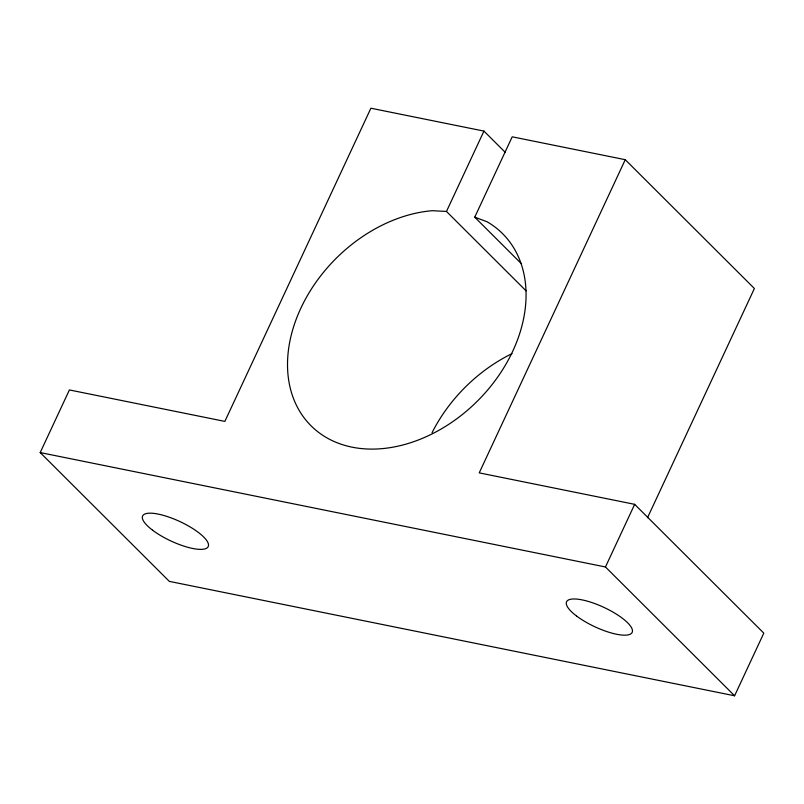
<?xml version="1.0" encoding="UTF-8"?>
<svg xmlns="http://www.w3.org/2000/svg" width="804" height="804" viewBox="0 0 804 804"><rect width="100%" height="100%" fill="white"/><g stroke="black" fill="none" stroke-linecap="round" stroke-linejoin="round"><path stroke-width="1.21" d="M521.615 263.933L474.742 217.17L512.208 136.821L625.261 159.694L479.224 472.873L634.668 504.339L763.8 633.15L734.595 695.782L169.332 581.382L40.2 452.572L69.405 389.94L224.859 421.396L370.895 108.218L483.948 131.092L505.173 152.268M474.742 217.17L487.134 221.803A135.655 100.42 -45.1 0 1 462.21 414.623A135.655 100.42 -45.1 0 1 288.576 379.488A135.655 100.42 -45.1 0 1 432.271 210.698L446.471 211.452L483.948 131.092M734.595 695.782L605.462 566.971L634.668 504.339M647.511 517.716L754.393 288.505L625.261 159.694M40.2 452.572L605.462 566.971M446.471 211.452L526.077 290.857M432.049 432.713A135.655 100.42 -45.1 0 1 512.007 353.639M152.579 530.198A36.17 10.693 25 0 0 207.583 547.474A36.17 10.693 25 0 0 166.106 516.168A36.17 10.693 25 0 0 152.579 530.198M576.528 615.995A36.17 10.693 25 0 0 631.532 633.271A36.17 10.693 25 0 0 590.056 601.965A36.17 10.693 25 0 0 576.528 615.995"/></g></svg>
